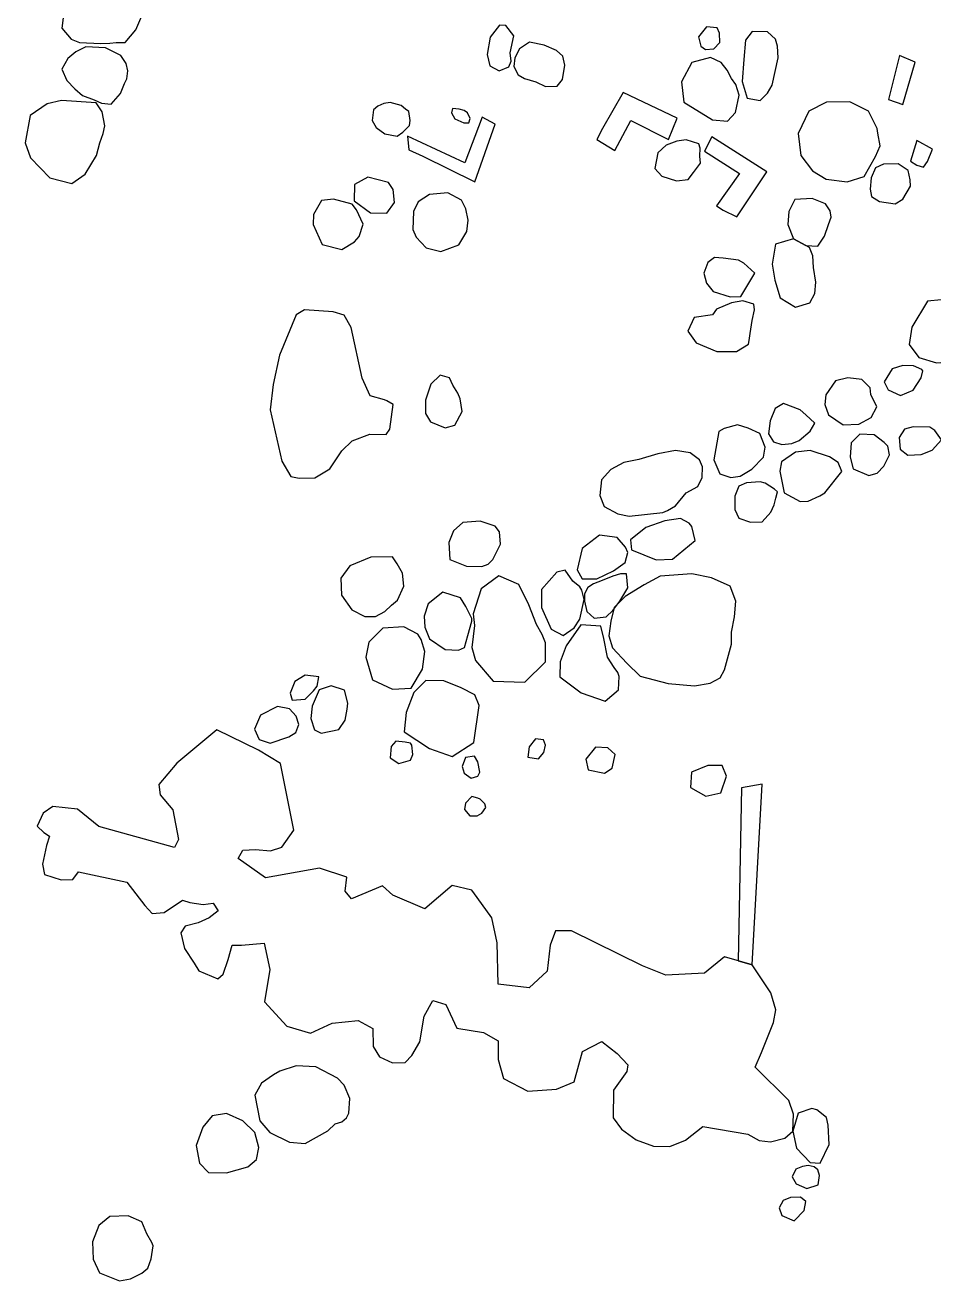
# Model space of a CAD drawing. Extents: x 154 to 1670, y 52 to 1730.
# Drawn here: x 763.6 to 1028.5, y 995.2 to 1361.4 of the extents above; entities that cross this region are included whole.
import ezdxf

# ---------------------------------------------------------------- set-up
doc = ezdxf.new("R2010")
doc.units = 0

msp = doc.modelspace()

# ---------------------------------------------------------------- linework, layer by layer
at = {"layer": ''}
for points in [[(788.22233, 1356.146591), (790.094585, 1356.364156), (792.705363, 1356.344196), (795.81714, 1360.028826), (797.633507, 1364.174535), (797.553667, 1366.266351), (796.479815, 1368.579724), (787.314146, 1374.661561), (782.988797, 1374.00687), (778.883008, 1371.837209), (775.032709, 1366.637609), (774.27223, 1360.557768), (777.000773, 1357.368148), (779.39199, 1356.350184), (785.611551, 1356.088706), (788.22233, 1356.146591), (788.22233, 1356.146591)], [(904.609555, 1349.250383), (905.308158, 1350.925034), (905.030713, 1353.336211), (906.068637, 1358.358168), (903.679415, 1361.330223), (901.865044, 1361.430024), (899.134505, 1357.923038), (898.254266, 1352.881122), (899.048677, 1349.573736), (901.779216, 1348.156571), (904.609555, 1349.250383), (904.609555, 1349.250383)], [(964.384006, 1354.52184), (966.158457, 1356.334215), (966.060653, 1359.144595), (965.32213, 1360.679525), (962.234306, 1360.901082), (959.881012, 1357.992898), (960.637499, 1355.300283), (961.990793, 1354.324235), (964.384006, 1354.52184), (964.384006, 1354.52184)], [(980.002769, 1341.619645), (981.437898, 1343.931022), (983.116541, 1351.941002), (982.958856, 1355.290303), (982.40197, 1357.322239), (979.990793, 1359.475932), (975.565643, 1359.617649), (973.631511, 1357.068746), (973.150473, 1351.428028), (972.689395, 1344.990902), (974.122529, 1340.166551), (977.888996, 1339.467948), (980.002769, 1341.619645), (980.002769, 1341.619645)], [(918.677419, 1343.663557), (920.214345, 1345.615653), (920.972829, 1349.721441), (920.356062, 1352.3921), (918.523727, 1354.08671), (914.91694, 1355.623637), (910.653467, 1356.52184), (907.721332, 1354.53182), (906.306162, 1351.941002), (906.024725, 1349.390104), (907.360054, 1346.93701), (909.212349, 1345.841201), (912.459854, 1344.883118), (915.330114, 1343.505872), (918.677419, 1343.663557), (918.677419, 1343.663557)], [(791.34209, 1341.515852), (792.559655, 1344.386112), (793.198377, 1345.821241), (793.499775, 1348.092699), (793.000773, 1350.284315), (791.487799, 1352.597689), (786.984805, 1354.851182), (781.304166, 1355.074734), (778.294186, 1353.621641), (775.982809, 1351.689505), (774.306162, 1348.639605), (775.679415, 1345.310263), (778.050673, 1342.899086), (780.26225, 1340.964954), (783.649475, 1339.647589), (785.781212, 1338.669545), (788.611551, 1338.428028), (791.34209, 1341.515852), (791.34209, 1341.515852)], [(970.711351, 1336.002878), (971.771232, 1341.004874), (970.775224, 1344.174535), (969.559655, 1345.909066), (968.226322, 1348.262359), (966.513747, 1350.535812), (963.425922, 1351.970942), (957.982809, 1350.499884), (954.970833, 1344.861162), (955.665443, 1338.980922), (963.994785, 1333.835213), (968.358058, 1333.453976), (970.711351, 1336.002878), (970.711351, 1336.002878)], [(1023.094585, 1350.625633), (1018.551671, 1352.621641), (1015.336102, 1339.787309), (1019.481811, 1338.310263), (1023.094585, 1350.625633), (1023.094585, 1350.625633)], [(940.156461, 1333.607669), (951.136501, 1328.100683), (953.669435, 1334.358168), (937.948876, 1341.839205), (931.904964, 1331.260363), (930.228318, 1328.072738), (935.549675, 1324.901082), (940.156461, 1333.607669), (940.156461, 1333.607669)], [(781.026721, 1317.964954), (784.358058, 1323.443996), (785.376022, 1327.130623), (786.294186, 1329.799285), (786.833108, 1332.032818), (786.038697, 1336.118647), (784.246282, 1338.749385), (774.142489, 1339.47194), (770.016741, 1338.497888), (765.052669, 1335.112659), (763.553667, 1327.100683), (765.164445, 1322.755373), (770.723328, 1316.913058), (777.178417, 1315.296291), (781.026721, 1317.964954), (781.026721, 1317.964954)], [(873.669435, 1330.274335), (875.623527, 1332.126631), (875.863048, 1333.659565), (875.405962, 1336.232419), (874.509755, 1336.948986), (873.234306, 1337.98691), (870.006761, 1338.845194), (868.112549, 1338.547788), (866.397978, 1337.851182), (865.122529, 1336.735413), (864.741292, 1333.665553), (865.95686, 1331.593697), (868.465842, 1329.757369), (871.994785, 1329.098687), (873.669435, 1330.274335), (873.669435, 1330.274335)], [(892.962848, 1332.994894), (893.30217, 1334.230423), (892.505763, 1335.885114), (891.609555, 1336.58172), (890.114545, 1336.980922), (888.140493, 1337.142599), (887.881012, 1335.88711), (888.8371, 1334.112659), (891.467838, 1332.954974), (892.962848, 1332.994894), (892.962848, 1332.994894)], [(1008.250274, 1317.270343), (1011.481811, 1323.128627), (1012.898976, 1326.216451), (1012.202369, 1329.923038), (1012.044685, 1331.278327), (1009.455862, 1336.342199), (1003.996781, 1339.03681), (997.280214, 1338.978926), (992.116541, 1336.3921), (989.004765, 1329.815253), (989.759256, 1323.398088), (993.184405, 1318.950982), (997.108557, 1316.477928), (1003.226322, 1315.717449), (1008.250274, 1317.270343), (1008.250274, 1317.270343)], [(900.575623, 1332.5917), (896.869036, 1334.625633), (891.741292, 1321.316251), (875.022729, 1329.096691), (875.419934, 1325.090702), (879.483807, 1323.274335), (894.687399, 1315.753377), (900.575623, 1332.5917), (900.575623, 1332.5917)], [(956.869036, 1316.440004), (958.405962, 1318.47194), (960.459854, 1321.160563), (960.26225, 1323.214455), (960.40197, 1325.525832), (959.984805, 1326.841201), (956.278218, 1327.958966), (953.587599, 1327.56176), (950.477819, 1326.467948), (948.004765, 1324.196491), (947.146481, 1319.673537), (949.216341, 1317.420044), (953.46185, 1316.022838), (956.869036, 1316.440004), (956.869036, 1316.440004)], [(979.871032, 1318.699485), (963.751272, 1328.873138), (961.637499, 1324.687509), (971.898976, 1318.184515), (965.176421, 1308.721441), (967.148477, 1307.505872), (971.094585, 1305.549784), (979.871032, 1318.699485), (979.871032, 1318.699485)], [(1026.72732, 1321.625633), (1028.184405, 1325.232419), (1023.561651, 1327.765353), (1023.142489, 1326.549784), (1021.705363, 1321.807269), (1023.557659, 1320.629625), (1025.531711, 1320.030822), (1026.72732, 1321.625633), (1026.72732, 1321.625633)], [(1019.487799, 1310.667549), (1021.761252, 1314.45198), (1021.643487, 1316.306271), (1021.066641, 1319.01685), (1018.098577, 1321.030822), (1013.873028, 1320.875134), (1011.559655, 1319.799285), (1010.26225, 1316.931022), (1009.922928, 1313.621641), (1010.340094, 1311.449984), (1012.651471, 1310.012858), (1017.214345, 1309.312259), (1019.487799, 1310.667549), (1019.487799, 1310.667549)], [(871.286202, 1309.687509), (870.869036, 1313.513856), (869.475823, 1315.547788), (863.517739, 1317.144595), (859.589595, 1314.994894), (859.467838, 1310.230423), (864.310154, 1306.701481), (868.992789, 1306.599685), (871.286202, 1309.687509), (871.286202, 1309.687509)], [(890.014745, 1297.340203), (892.308158, 1301.286311), (892.749276, 1304.593697), (892.112549, 1307.843198), (890.819136, 1310.374136), (886.833108, 1312.509864), (881.511751, 1312.052778), (878.202369, 1309.883118), (876.825124, 1307.052778), (876.603567, 1301.871142), (877.619535, 1299.579724), (880.527719, 1296.467948), (884.731312, 1295.410064), (890.014745, 1297.340203), (890.014745, 1297.340203)], [(859.581611, 1298.292299), (860.95686, 1299.827229), (862.134505, 1303.414056), (860.224326, 1307.559764), (858.908956, 1309.214455), (853.469834, 1310.713457), (849.980813, 1310.316251), (847.647479, 1306.190503), (847.565643, 1303.322239), (850.174425, 1297.479924), (855.892988, 1296.022838), (859.581611, 1298.292299), (859.581611, 1298.292299)], [(996.661451, 1299.89709), (997.819136, 1303.304275), (998.557659, 1305.436012), (998.340094, 1307.310263), (996.944884, 1309.344196), (993.080613, 1310.841201), (987.978817, 1310.603677), (986.28221, 1307.136611), (985.920932, 1303.270343), (987.613547, 1299.084714), (991.220334, 1297.208467), (994.74728, 1296.988906), (996.661451, 1299.89709), (996.661451, 1299.89709)], [(992.387998, 1280.487908), (993.823128, 1283.156571), (994.164445, 1286.465952), (993.487799, 1290.711461), (993.290194, 1294.158567), (992.316142, 1296.629625), (987.613547, 1299.084714), (982.350074, 1297.57174), (981.39199, 1291.753377), (982.206361, 1287.108667), (983.677419, 1281.92703), (988.240294, 1279.214455), (992.387998, 1280.487908), (992.387998, 1280.487908)], [(972.278218, 1282.310263), (976.328118, 1289.124635), (973.100573, 1291.99689), (971.565643, 1292.855174), (967.122529, 1293.473936), (964.551671, 1293.675533), (962.597579, 1292.240403), (961.499775, 1289.092699), (962.196381, 1286.162559), (964.228318, 1283.729425), (969.128517, 1282.172539), (972.278218, 1282.310263), (972.278218, 1282.310263)], [(847.986801, 1229.459964), (852.43191, 1232.008866), (855.883008, 1237.288307), (858.914944, 1240.216451), (864.116541, 1242.166551), (868.801172, 1242.064754), (869.89698, 1243.639605), (870.87702, 1250.833217), (869.044685, 1251.911062), (868.328118, 1252.150583), (864.142489, 1253.368148), (861.813148, 1258.47194), (858.631511, 1273.220443), (856.601571, 1276.869146), (853.41195, 1277.86715), (844.982809, 1278.410064), (842.589595, 1276.91705), (837.681411, 1265.160563), (835.922928, 1256.671541), (834.962848, 1249.218447), (838.44189, 1234.248387), (841.010753, 1229.803277), (843.501771, 1229.282319), (847.986801, 1229.459964), (847.986801, 1229.459964)], [(974.443886, 1268.358168), (974.643487, 1269.513856), (974.942888, 1271.507868), (975.543687, 1275.274335), (976.28221, 1278.42204), (976.024725, 1280.03681), (972.835104, 1281.054774), (969.567639, 1280.438008), (965.162449, 1278.567748), (963.964844, 1276.992898), (958.663447, 1276.178527), (956.7872, 1272.234415), (959.196381, 1268.765353), (965.214345, 1266.290303), (970.954864, 1266.228427), (974.443886, 1268.358168), (974.443886, 1268.358168)], [(1033.036701, 1263.246391), (1036.046681, 1264.699485), (1037.721332, 1268.525832), (1037.883008, 1270.93701), (1037.683407, 1272.53182), (1036.849076, 1274.803277), (1035.076621, 1277.176531), (1030.633507, 1281.324235), (1026.707359, 1280.92703), (1022.078617, 1273.356172), (1021.380014, 1268.294295), (1024.148477, 1264.485912), (1029.328118, 1262.968946), (1033.036701, 1263.246391), (1033.036701, 1263.246391)], [(1022.527719, 1255.000882), (1024.841092, 1258.607669), (1025.34209, 1260.579724), (1025.002769, 1260.998886), (1022.611551, 1262.116651), (1019.481811, 1262.156571), (1016.41195, 1261.222439), (1014.058657, 1257.455972), (1015.234306, 1255.124635), (1018.801172, 1253.428028), (1022.527719, 1255.000882), (1022.527719, 1255.000882)], [(888.851072, 1244.745393), (890.986801, 1248.729425), (890.370034, 1252.438008), (889.753268, 1254.132619), (888.320134, 1256.424036), (887.284206, 1258.557768), (884.553667, 1259.316251), (881.843088, 1256.747389), (880.344086, 1252.084714), (880.324126, 1248.178527), (881.717339, 1245.705473), (886.080613, 1244.008866), (888.851072, 1244.745393), (888.851072, 1244.745393)], [(1006.619535, 1245.104675), (1010.246282, 1247.054774), (1011.922928, 1250.082718), (1010.170433, 1253.751381), (1009.952868, 1255.625633), (1007.501771, 1258.058766), (1003.437898, 1258.557768), (999.869036, 1257.743397), (996.996781, 1253.639605), (996.75726, 1250.829225), (997.791192, 1247.819245), (1002.134505, 1244.827229), (1006.619535, 1245.104675), (1006.619535, 1245.104675)], [(987.164445, 1239.434016), (989.258258, 1240.310263), (992.427918, 1243.038806), (993.783208, 1245.350184), (991.254266, 1247.801281), (989.561651, 1249.278327), (984.719335, 1251.074734), (982.246282, 1249.679525), (980.789196, 1246.072738), (980.350074, 1242.246391), (981.763248, 1239.875134), (984.234306, 1239.176531), (987.164445, 1239.434016), (987.164445, 1239.434016)], [(972.032709, 1229.915054), (975.42193, 1231.984914), (978.831112, 1235.45198), (979.35207, 1238.38212), (977.759256, 1242.368148), (974.43191, 1243.925034), (971.24229, 1244.863158), (967.376022, 1243.849186), (965.801172, 1242.952978), (964.40197, 1234.641601), (966.152469, 1230.535812), (969.34209, 1229.517848), (972.032709, 1229.915054), (972.032709, 1229.915054)], [(1011.972829, 1230.731421), (1013.96684, 1232.823237), (1015.623527, 1236.130623), (1015.106561, 1238.661561), (1014.030713, 1239.759365), (1011.102569, 1241.952978), (1006.95686, 1242.114655), (1004.423926, 1239.603677), (1004.182409, 1235.477928), (1005.018737, 1232.010862), (1009.581611, 1230.094695), (1011.972829, 1230.731421), (1011.972829, 1230.731421)], [(1024.851072, 1236.206471), (1028.000773, 1237.459964), (1030.731312, 1240.527828), (1028.861052, 1243.258367), (1027.405962, 1244.176531), (1022.463846, 1244.338207), (1019.970833, 1243.641601), (1018.415942, 1241.190503), (1018.733308, 1237.743397), (1020.904964, 1236.068746), (1024.851072, 1236.206471), (1024.851072, 1236.206471)], [(949.545683, 1219.324235), (950.881012, 1219.921042), (953.174425, 1221.274335), (956.304166, 1225.040802), (959.753268, 1226.931022), (960.990793, 1229.5418), (961.112549, 1232.631621), (960.216341, 1234.643597), (957.525723, 1236.677529), (953.24229, 1237.398088), (948.060653, 1236.404076), (942.517739, 1234.793297), (938.152469, 1233.879126), (934.346082, 1231.88711), (931.613547, 1228.819245), (931.092589, 1224.236411), (932.425922, 1221.08671), (936.43191, 1218.950982), (939.659455, 1218.192499), (949.545683, 1219.324235), (949.545683, 1219.324235)], [(991.918936, 1222.589704), (995.288198, 1224.142599), (996.783208, 1225.038806), (1001.729316, 1231.294295), (1000.613547, 1233.885114), (998.104565, 1235.5418), (992.483807, 1237.398088), (988.198377, 1236.901082), (984.152469, 1234.114655), (983.651471, 1231.344196), (984.845084, 1225.024834), (989.547679, 1222.47194), (991.918936, 1222.589704), (991.918936, 1222.589704)], [(978.483807, 1216.617649), (980.974825, 1219.406072), (981.952868, 1221.539804), (982.45187, 1223.51186), (982.910952, 1225.324235), (982.114545, 1226.102679), (979.366042, 1227.89709), (977.871032, 1228.218447), (973.904964, 1228.000882), (971.691391, 1226.984914), (970.475823, 1224.116651), (970.531711, 1220.190503), (971.667439, 1217.697489), (975.074625, 1216.459964), (978.483807, 1216.617649), (978.483807, 1216.617649)], [(898.555663, 1204.202479), (899.972829, 1205.557768), (900.611551, 1206.990902), (902.126521, 1210.060762), (901.849076, 1213.687509), (900.615543, 1215.322239), (896.230314, 1216.759365), (891.188397, 1216.424036), (888.497779, 1213.952978), (887.100573, 1210.585712), (887.435902, 1205.563756), (892.278218, 1203.687509), (896.683407, 1203.545792), (898.555663, 1204.202479), (898.555663, 1204.202479)], [(952.348078, 1205.729425), (958.948876, 1211.126631), (957.994785, 1215.252379), (957.216341, 1216.190503), (954.627519, 1217.507868), (950.062649, 1216.891102), (944.521731, 1214.941002), (940.114545, 1211.336211), (940.37203, 1208.406072), (947.605563, 1205.51186), (952.348078, 1205.729425), (952.348078, 1205.729425)], [(935.166441, 1202.290303), (938.537699, 1204.699485), (939.336102, 1207.669545), (938.619535, 1209.204475), (936.148477, 1211.97693), (931.086601, 1212.695493), (926.002769, 1208.813257), (924.545683, 1202.595693), (925.978817, 1199.942998), (930.244286, 1199.921042), (935.166441, 1202.290303), (935.166441, 1202.290303)], [(865.723328, 1189.012858), (868.455862, 1190.426032), (870.409954, 1192.278327), (872.104565, 1193.753377), (873.978817, 1197.777329), (873.643487, 1201.583716), (872.048677, 1204.356172), (870.655463, 1206.390104), (864.358058, 1206.232419), (858.278218, 1203.765353), (855.605563, 1200.158567), (855.781212, 1195.156571), (858.809156, 1190.889106), (862.575623, 1188.974934), (865.723328, 1189.012858), (865.723328, 1189.012858)], [(923.699375, 1185.655573), (925.274226, 1188.204475), (926.553667, 1193.925034), (925.91694, 1196.675533), (925.260254, 1197.671541), (923.248278, 1199.306271), (921.036701, 1202.477928), (918.565643, 1201.941002), (914.098577, 1196.801281), (914.136501, 1191.579724), (916.922928, 1185.260363), (920.449874, 1183.463956), (923.699375, 1185.655573), (923.699375, 1185.655573)], [(932.988797, 1188.839205), (934.922928, 1190.691501), (936.976821, 1193.400084), (939.270234, 1197.346192), (938.912948, 1201.43202), (937.180413, 1201.43202), (934.94688, 1200.775333), (931.81714, 1199.52184), (929.246282, 1198.485912), (927.631511, 1197.43202), (926.713347, 1195.537808), (926.713347, 1193.465952), (927.387998, 1190.455972), (929.499775, 1188.442), (932.988797, 1188.839205), (932.988797, 1188.839205)], [(963.33211, 1169.489904), (966.26225, 1171.044794), (967.519735, 1173.376132), (969.535703, 1180.92703), (969.497779, 1184.416052), (970.417938, 1188.899086), (970.8371, 1193.404076), (969.166441, 1197.829225), (963.687399, 1200.282319), (957.92692, 1201.40208), (948.759256, 1200.709465), (944.074625, 1198.220443), (938.571631, 1194.775333), (935.30217, 1191.567748), (934.30217, 1187.601681), (933.743288, 1183.298287), (934.8371, 1179.789305), (939.040693, 1175.342199), (942.924924, 1171.593697), (951.074625, 1169.438008), (958.74728, 1168.795293), (963.33211, 1169.489904), (963.33211, 1169.489904)], [(915.304166, 1175.713457), (915.326122, 1181.274335), (914.370034, 1183.725433), (912.717339, 1186.677529), (910.429914, 1192.358168), (907.501771, 1198.278327), (901.683407, 1200.793297), (896.559655, 1197.088706), (894.244286, 1189.755373), (894.561651, 1186.308267), (893.841092, 1179.948986), (894.875024, 1176.162559), (900.054665, 1170.140603), (909.30217, 1169.85717), (915.304166, 1175.713457), (915.304166, 1175.713457)], [(891.667439, 1179.970942), (892.647479, 1183.398088), (893.785204, 1187.603677), (893.785204, 1188.380124), (892.072629, 1191.869146), (890.519735, 1194.440004), (885.378018, 1196.038806), (881.032709, 1192.691501), (879.914944, 1189.024834), (880.112549, 1185.85717), (881.485803, 1182.428028), (886.048677, 1179.316251), (889.934904, 1179.114655), (891.667439, 1179.970942), (891.667439, 1179.970942)], [(876.136501, 1168.100683), (879.387998, 1173.659565), (880.108557, 1178.721441), (879.014745, 1182.250383), (878.038697, 1183.845194), (873.972829, 1185.998886), (867.875024, 1185.543796), (863.82712, 1181.519844), (862.90696, 1177.116651), (864.81714, 1170.457968), (870.675423, 1167.765353), (876.136501, 1168.100683), (876.136501, 1168.100683)], [(936.545683, 1167.55178), (936.765244, 1171.497888), (936.387998, 1172.613657), (935.31215, 1174.148587), (933.419934, 1177.138607), (932.288198, 1182.58172), (931.39199, 1186.168547), (925.573627, 1186.589704), (921.304166, 1180.374136), (919.567639, 1175.771341), (919.425922, 1171.386112), (925.661451, 1166.699485), (932.717339, 1164.264355), (936.545683, 1167.55178), (936.545683, 1167.55178)], [(845.22233, 1164.84719), (847.655463, 1167.298287), (848.713347, 1168.653577), (849.212349, 1171.42204), (845.186401, 1171.823237), (842.196381, 1170.010862), (840.799176, 1166.643597), (841.395982, 1164.53182), (845.22233, 1164.84719), (845.22233, 1164.84719)], [(855.044685, 1156.012858), (856.918936, 1158.763357), (857.499775, 1161.931022), (857.699375, 1163.725433), (856.665443, 1167.51186), (852.819136, 1168.749385), (849.270234, 1167.575732), (847.214345, 1162.793297), (846.835104, 1159.206471), (847.968836, 1155.93701), (849.841092, 1154.941002), (855.044685, 1156.012858), (855.044685, 1156.012858)], [(894.403966, 1152.226431), (895.984805, 1163.028826), (894.711351, 1166.158567), (890.705363, 1168.212459), (885.643487, 1170.228427), (880.42193, 1170.290303), (876.892988, 1166.765353), (874.657459, 1160.96695), (874.076621, 1155.346192), (881.509755, 1150.499884), (888.084605, 1148.164555), (894.403966, 1152.226431), (894.403966, 1152.226431)], [(840.493787, 1153.849186), (842.507759, 1155.162559), (843.346082, 1157.513856), (842.629515, 1159.92703), (840.617539, 1162.000882), (837.110553, 1162.719445), (832.146481, 1160.210463), (830.429914, 1156.126631), (831.785204, 1153.05677), (834.972829, 1152.038806), (840.493787, 1153.849186), (840.493787, 1153.849186)], [(956.148477, 1036.202479), (961.172429, 1040.204475), (974.286202, 1037.98691), (977.573627, 1036.150583), (980.900972, 1035.811261), (985.126521, 1036.845194), (987.380014, 1038.89709), (987.621531, 1043.799285), (986.288198, 1047.825233), (976.467838, 1057.535812), (978.244286, 1061.861162), (981.81714, 1070.587708), (982.415942, 1074.274335), (981.002769, 1079.178527), (975.587599, 1087.43202), (967.455862, 1089.747389), (961.673427, 1084.94699), (950.393986, 1084.356172), (943.559655, 1087.090702), (922.89698, 1097.324235), (918.192389, 1097.266351), (916.635503, 1093.142599), (915.815144, 1085.489904), (910.551671, 1080.689505), (901.443886, 1081.729425), (901.190393, 1093.84719), (899.659455, 1101.122639), (895.338098, 1107.064754), (893.845084, 1109.118647), (888.124525, 1110.475932), (880.110553, 1103.723437), (870.745284, 1107.695493), (867.7373, 1110.406072), (858.765244, 1106.625633), (856.873028, 1108.85717), (857.393986, 1112.923038), (849.403966, 1115.557768), (833.657459, 1112.755373), (825.707359, 1118.420044), (827.084605, 1120.811261), (830.771232, 1121.008866), (835.116541, 1120.607669), (838.386002, 1121.663557), (841.875024, 1126.683517), (837.998777, 1146.07673), (831.583607, 1149.94699), (819.429914, 1155.873138), (807.745284, 1146.152579), (802.539695, 1139.93701), (802.95686, 1136.98691), (806.581611, 1132.58172), (808.23231, 1123.891102), (807.154465, 1121.599685), (785.074625, 1127.689505), (778.819136, 1132.755373), (771.665443, 1133.555772), (768.833108, 1131.623637), (767.078617, 1127.817249), (768.970833, 1126.022838), (770.643487, 1124.88711), (769.825124, 1122.196491), (768.587599, 1116.715453), (769.184405, 1113.705473), (774.084605, 1112.168547), (777.493787, 1112.226431), (779.108557, 1114.497888), (793.178417, 1111.48192), (798.475823, 1104.723437), (800.607559, 1102.350184), (804.074625, 1102.687509), (809.437898, 1106.252379), (811.631511, 1105.533816), (815.437898, 1104.992898), (818.386002, 1105.350184), (819.841092, 1103.116651), (817.228318, 1101.064754), (814.058657, 1099.631621), (810.212349, 1098.697489), (808.994785, 1096.685513), (810.048677, 1092.120643), (812.81714, 1087.895094), (814.190393, 1085.681521), (819.711351, 1083.306271), (821.306162, 1084.641601), (822.803168, 1088.925034), (823.940892, 1093.130623), (826.631511, 1093.088706), (833.288198, 1093.703477), (834.918936, 1086.048786), (833.380014, 1076.563756), (839.912948, 1069.543796), (846.7872, 1067.487908), (853.126521, 1070.334215), (860.701371, 1071.108667), (864.924924, 1068.833217), (865.042689, 1063.5917), (866.853068, 1060.601681), (870.679415, 1058.84719), (874.346082, 1058.865154), (876.340094, 1060.954974), (878.655463, 1064.921042), (879.875024, 1072.414056), (882.407958, 1077.01685), (886.254266, 1075.859166), (889.419934, 1068.921042), (897.250274, 1067.641601), (901.455862, 1065.208467), (901.45187, 1059.807269), (903.084605, 1054.266351), (910.136501, 1050.515852), (918.527719, 1051.108667), (923.671431, 1053.258367), (926.046681, 1062.146591), (931.709355, 1065.052778), (936.192389, 1061.503876), (939.338098, 1058.232419), (939.018737, 1056.300283), (935.090593, 1050.861162), (935.066641, 1042.789305), (937.415942, 1039.420044), (941.739296, 1036.348188), (946.821132, 1034.51186), (951.503767, 1034.390104), (956.148477, 1036.202479), (956.148477, 1036.202479)], [(875.90696, 1147.034814), (876.625523, 1148.727429), (876.328118, 1151.477928), (875.908956, 1152.01685), (874.413946, 1152.316251), (871.605563, 1152.657569), (870.308158, 1151.082718), (869.96684, 1147.775333), (872.497779, 1146.098687), (875.90696, 1147.034814), (875.90696, 1147.034814)], [(914.811152, 1149.286311), (915.270234, 1151.457968), (914.733308, 1153.052778), (912.42193, 1153.274335), (910.547679, 1150.962958), (910.186401, 1147.992898), (913.216341, 1147.434016), (914.811152, 1149.286311), (914.811152, 1149.286311)], [(934.699375, 1144.751381), (935.617539, 1148.737409), (933.485803, 1150.671541), (929.879016, 1150.913058), (927.026721, 1147.326231), (927.703367, 1144.218447), (932.465842, 1143.318247), (934.699375, 1144.751381), (934.699375, 1144.751381)], [(895.515743, 1142.440004), (896.194385, 1143.595693), (895.517739, 1146.605673), (894.621531, 1148.200483), (892.010753, 1147.863158), (891.032709, 1145.192499), (891.569635, 1143.260363), (893.621531, 1141.783317), (895.515743, 1142.440004), (895.515743, 1142.440004)], [(966.384006, 1137.52184), (968.100573, 1142.384116), (966.84708, 1145.533816), (962.661451, 1145.535812), (957.89698, 1143.563756), (957.575623, 1139.100683), (961.998777, 1136.527828), (966.384006, 1137.52184), (966.384006, 1137.52184)], [(978.463846, 1140.106671), (972.463846, 1139.012858), (971.521731, 1088.589704), (975.587599, 1087.43202), (978.463846, 1140.106671), (978.463846, 1140.106671)], [(896.725324, 1131.637609), (897.863048, 1133.232419), (897.643487, 1134.328227), (896.290194, 1135.743397), (895.551671, 1135.982918), (893.819136, 1136.442), (891.924924, 1134.489904), (891.643487, 1132.717449), (893.258258, 1130.803277), (895.350074, 1130.801281), (896.725324, 1131.637609), (896.725324, 1131.637609)], [(851.815144, 1038.925034), (853.988797, 1040.97693), (855.863048, 1041.633617), (857.298178, 1042.729425), (857.95686, 1044.144595), (858.238298, 1048.430024), (856.605563, 1052.336211), (854.673427, 1054.310263), (848.318138, 1057.621641), (842.637499, 1057.942998), (837.873028, 1056.332219), (835.998777, 1055.256371), (832.449874, 1052.86715), (830.575623, 1049.340203), (831.986801, 1041.925034), (834.914944, 1038.455972), (840.613547, 1035.703477), (845.216341, 1035.262359), (851.815144, 1038.925034), (851.815144, 1038.925034)], [(828.471831, 1028.513856), (830.984805, 1030.605673), (831.723328, 1034.092699), (830.549675, 1038.517848), (827.084605, 1041.84719), (822.30217, 1043.982918), (818.076621, 1043.368148), (815.384006, 1040.040802), (813.407958, 1034.719445), (814.40197, 1029.537808), (817.050673, 1026.825233), (822.25227, 1026.683517), (828.471831, 1028.513856), (828.471831, 1028.513856)], [(998.040693, 1034.984914), (997.745284, 1040.625633), (997.208357, 1042.837209), (994.439894, 1045.070742), (992.964844, 1045.469944), (989.016741, 1044.116651), (987.380014, 1038.89709), (988.493787, 1033.933018), (992.517739, 1029.785313), (995.348078, 1029.545792), (998.040693, 1034.984914), (998.040693, 1034.984914)], [(994.84708, 1023.206471), (995.146481, 1025.91705), (994.709355, 1027.57174), (993.593587, 1028.509864), (991.859056, 1028.869146), (990.224326, 1028.611661), (988.31215, 1027.795293), (987.234306, 1025.563756), (988.370034, 1023.509864), (991.497779, 1022.152579), (994.84708, 1023.206471), (994.84708, 1023.206471)], [(990.75726, 1015.695493), (991.216341, 1018.386112), (989.643487, 1019.58172), (986.753268, 1019.483916), (984.559655, 1018.647589), (983.42193, 1016.535812), (984.178417, 1014.284315), (987.785204, 1012.747389), (990.75726, 1015.695493), (990.75726, 1015.695493)], [(794.314146, 995.827229), (797.623527, 997.477928), (799.318138, 998.952978), (800.336102, 1001.683517), (800.9369, 1005.390104), (800.457858, 1006.445992), (799.064645, 1008.89709), (797.611551, 1012.426032), (793.647479, 1014.202479), (788.286202, 1013.944994), (785.054665, 1011.396092), (783.178417, 1006.573736), (783.356062, 1001.5917), (785.288198, 997.545792), (791.066641, 995.210463), (794.314146, 995.827229), (794.314146, 995.827229)]]:
    msp.add_lwpolyline(points, dxfattribs=at)

doc.saveas('drawing.dxf')
